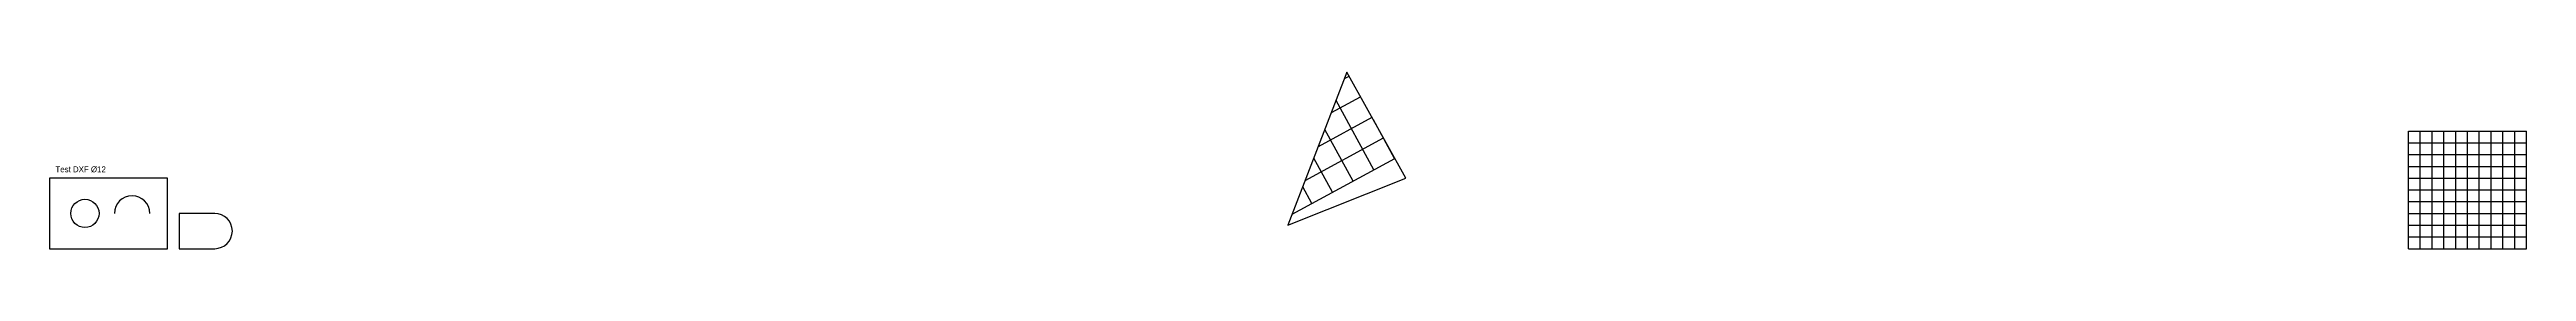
# Model space of a CAD drawing. Header units: millimetres. Extents: x 0 to 2100, y 0 to 150.
import ezdxf
from ezdxf.xclip import XClip

# ---------------------------------------------------------------- set-up
doc = ezdxf.new("R2010")
doc.units = ezdxf.units.MM
doc.header["$MEASUREMENT"] = 0
doc.header["$XCLIPFRAME"] = 2
doc.layers.add('MURS', color=1, linetype='Continuous')

# ---------------------------------------------------------------- blocks, each defined once
blk = doc.blocks.new('GRILLE')
at = {"linetype": 'Continuous'}
for p, q in [((0, 0), (0, 100)), ((0, 100), (100, 100)), ((10, 0), (10, 100)), ((20, 0), (20, 100)), ((30, 0), (30, 100)), ((40, 0), (40, 100)), ((50, 0), (50, 100)), ((60, 0), (60, 100)), ((70, 0), (70, 100)), ((80, 0), (80, 100)), ((90, 0), (90, 100)), ((100, 0), (100, 100)), ((0, 90), (100, 90)), ((0, 80), (100, 80)), ((0, 70), (100, 70)), ((0, 60), (100, 60)), ((0, 50), (100, 50)), ((0, 40), (100, 40)), ((0, 30), (100, 30)), ((0, 20), (100, 20)), ((0, 10), (100, 10)), ((0, 0), (100, 0))]:
    blk.add_line(p, q, dxfattribs=at)

msp = doc.modelspace()

# ---------------------------------------------------------------- linework, layer by layer
at = {"color": 5}
msp.add_lwpolyline([(110, 0), (140, 0, 1), (140, 30), (110, 30)], format="xyb", close=True, dxfattribs=at)
msp.add_circle((30, 30), 12)
at = {"color": 3}
msp.add_arc((70, 30), 15, 0, 180, dxfattribs=at)
at = {"layer": 'MURS'}
for p, q in [((100, 60), (0, 60)), ((0, 60), (0, 0)), ((100, 0), (100, 60)), ((0, 0), (100, 0))]:
    msp.add_line(p, q, dxfattribs=at)

# ---------------------------------------------------------------- block references
at = {"linetype": 'Continuous'}
ref = msp.add_blockref('GRILLE', (1000, 0), dxfattribs=dict(at, xscale=2, yscale=2, zscale=2, rotation=28.64788975654116))
XClip(ref).set_block_clipping_path([(26.7338194333, -3.2098128462), (80.2014582999, -9.6294385386), (79.8360434898, 41.8474152116)])
msp.add_blockref('GRILLE', (2000, 0), dxfattribs=at)

# ---------------------------------------------------------------- texts
msp.add_text('Test DXF %%c12', height=5).set_placement((5, 65))

doc.saveas('drawing.dxf')
